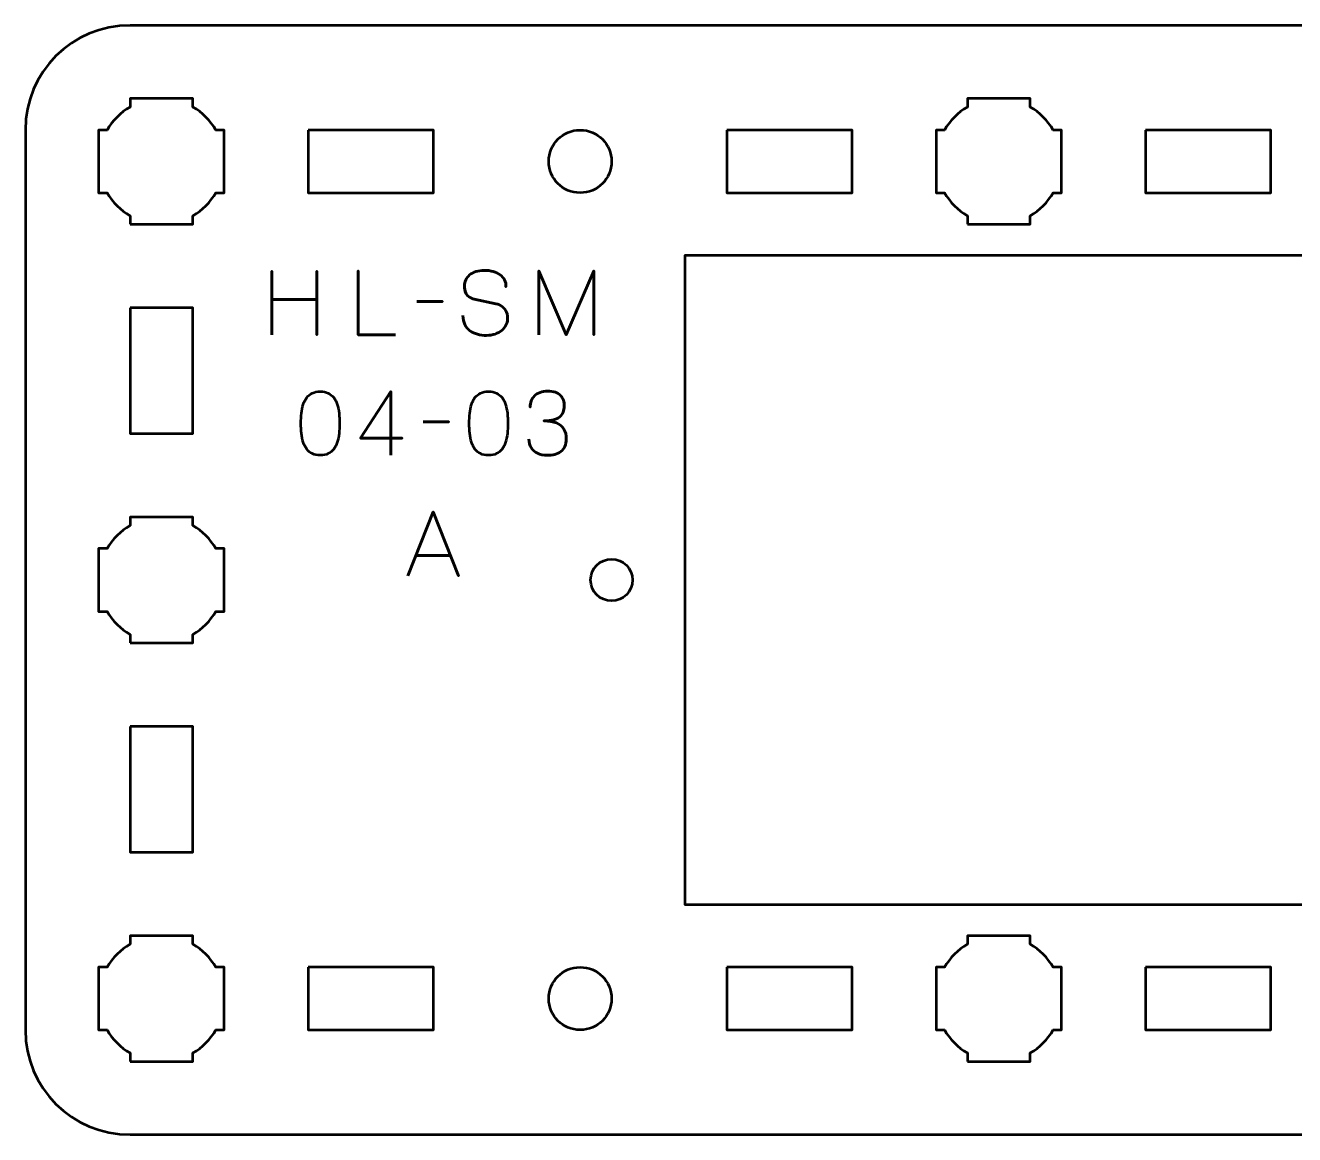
# Model space of a CAD drawing. Header units: centimetres. Extents: x -21.5 to -4.8, y -53.5 to -18.2.
# Drawn here: x -16.15 to -10.09, y -23.5 to -18.2 of the extents above; entities that cross this region are included whole.
import ezdxf

# ---------------------------------------------------------------- set-up
doc = ezdxf.new("R2010")
doc.units = ezdxf.units.CM
doc.header["$MEASUREMENT"] = 0
doc.layers.add('Layer 1', color=7, linetype='Continuous')

msp = doc.modelspace()

# ---------------------------------------------------------------- linework, layer by layer
at = {"layer": 'Layer 1', "lineweight": 53}
for centre, major_axis in [((-13.49993, -18.84998), (0, 0.15)), ((-13.34993, -20.84998), (0, 0.1)), ((-13.49993, -22.84998), (0, 0.15))]:
    msp.add_ellipse(centre, major_axis=major_axis, ratio=1, dxfattribs=at)
for points, knots in [([(-15.64994, -18.19997), (-15.64994, -18.19997), (-5.35004, -18.19997), (-5.35004, -18.19997), (-5.35004, -18.19997), (-5.07304, -18.19997), (-4.84994, -18.42306), (-4.84994, -18.70006), (-4.84994, -18.70006), (-4.84994, -18.70006), (-4.84994, -22.99992), (-4.84994, -22.99992), (-4.84994, -22.99992), (-4.84994, -23.27706), (-5.07304, -23.50002), (-5.35004, -23.50002), (-5.35004, -23.50002), (-5.35004, -23.50002), (-15.64994, -23.50002), (-15.64994, -23.50002), (-15.64994, -23.50002), (-15.92694, -23.50002), (-16.15004, -23.27706), (-16.15004, -22.99992), (-16.15004, -22.99992), (-16.15004, -22.99992), (-16.15004, -18.70006), (-16.15004, -18.70006), (-16.15004, -18.70006), (-16.15004, -18.42306), (-15.92694, -18.19997), (-15.64994, -18.19997)], [0, 0, 0, 0, 0.125, 0.125, 0.125, 0.125, 0.25, 0.25, 0.25, 0.25, 0.375, 0.375, 0.375, 0.375, 0.5, 0.5, 0.5, 0.5, 0.625, 0.625, 0.625, 0.625, 0.75, 0.75, 0.75, 0.75, 0.875, 0.875, 0.875, 0.875, 1, 1, 1, 1]), ([(-15.64995, -19.14999), (-15.64995, -19.14999), (-15.64995, -19.10988), (-15.64995, -19.10988), (-15.64995, -19.10988), (-15.69556, -19.08356), (-15.73348, -19.04553), (-15.7598, -19.00006), (-15.7598, -19.00006), (-15.7598, -19.00006), (-15.80002, -19.00006), (-15.80002, -19.00006), (-15.80002, -19.00006), (-15.80002, -19.00006), (-15.80002, -18.84999), (-15.80002, -18.84999), (-15.80002, -18.84999), (-15.80002, -18.84999), (-15.80002, -18.70006), (-15.80002, -18.70006), (-15.80002, -18.70006), (-15.80002, -18.70006), (-15.7598, -18.70006), (-15.7598, -18.70006), (-15.7598, -18.70006), (-15.73348, -18.65444), (-15.69556, -18.61656), (-15.64995, -18.59024), (-15.64995, -18.59024), (-15.64995, -18.59024), (-15.64995, -18.54999), (-15.64995, -18.54999), (-15.64995, -18.54999), (-15.64995, -18.54999), (-15.50002, -18.54999), (-15.50002, -18.54999), (-15.50002, -18.54999), (-15.50002, -18.54999), (-15.34994, -18.54999), (-15.34994, -18.54999), (-15.34994, -18.54999), (-15.34994, -18.54999), (-15.34994, -18.59024), (-15.34994, -18.59024), (-15.34994, -18.59024), (-15.30447, -18.61656), (-15.26644, -18.65444), (-15.24012, -18.70006), (-15.24012, -18.70006), (-15.24012, -18.70006), (-15.20001, -18.70006), (-15.20001, -18.70006), (-15.20001, -18.70006), (-15.20001, -18.70006), (-15.20001, -18.84999), (-15.20001, -18.84999), (-15.20001, -18.84999), (-15.20001, -18.84999), (-15.20001, -19.00006), (-15.20001, -19.00006), (-15.20001, -19.00006), (-15.20001, -19.00006), (-15.24012, -19.00006), (-15.24012, -19.00006), (-15.24012, -19.00006), (-15.26644, -19.04553), (-15.30447, -19.08356), (-15.34994, -19.10988), (-15.34994, -19.10988), (-15.34994, -19.10988), (-15.34994, -19.14999), (-15.34994, -19.14999), (-15.34994, -19.14999), (-15.34994, -19.14999), (-15.50002, -19.14999), (-15.50002, -19.14999), (-15.50002, -19.14999), (-15.50002, -19.14999), (-15.64995, -19.14999), (-15.64995, -19.14999)], [0, 0, 0, 0, 0.05, 0.05, 0.05, 0.05, 0.1, 0.1, 0.1, 0.1, 0.15, 0.15, 0.15, 0.15, 0.2, 0.2, 0.2, 0.2, 0.25, 0.25, 0.25, 0.25, 0.3, 0.3, 0.3, 0.3, 0.35, 0.35, 0.35, 0.35, 0.4, 0.4, 0.4, 0.4, 0.45, 0.45, 0.45, 0.45, 0.5, 0.5, 0.5, 0.5, 0.55, 0.55, 0.55, 0.55, 0.6, 0.6, 0.6, 0.6, 0.65, 0.65, 0.65, 0.65, 0.7, 0.7, 0.7, 0.7, 0.75, 0.75, 0.75, 0.75, 0.8, 0.8, 0.8, 0.8, 0.85, 0.85, 0.85, 0.85, 0.9, 0.9, 0.9, 0.9, 0.95, 0.95, 0.95, 0.95, 1, 1, 1, 1]), ([(-11.64995, -19.14999), (-11.64995, -19.14999), (-11.64995, -19.10988), (-11.64995, -19.10988), (-11.64995, -19.10988), (-11.69556, -19.08356), (-11.73348, -19.04553), (-11.7598, -19.00006), (-11.7598, -19.00006), (-11.7598, -19.00006), (-11.80002, -19.00006), (-11.80002, -19.00006), (-11.80002, -19.00006), (-11.80002, -19.00006), (-11.80002, -18.84999), (-11.80002, -18.84999), (-11.80002, -18.84999), (-11.80002, -18.84999), (-11.80002, -18.70006), (-11.80002, -18.70006), (-11.80002, -18.70006), (-11.80002, -18.70006), (-11.7598, -18.70006), (-11.7598, -18.70006), (-11.7598, -18.70006), (-11.73348, -18.65444), (-11.69556, -18.61656), (-11.64995, -18.59024), (-11.64995, -18.59024), (-11.64995, -18.59024), (-11.64995, -18.54999), (-11.64995, -18.54999), (-11.64995, -18.54999), (-11.64995, -18.54999), (-11.50002, -18.54999), (-11.50002, -18.54999), (-11.50002, -18.54999), (-11.50002, -18.54999), (-11.34994, -18.54999), (-11.34994, -18.54999), (-11.34994, -18.54999), (-11.34994, -18.54999), (-11.34994, -18.59024), (-11.34994, -18.59024), (-11.34994, -18.59024), (-11.30447, -18.61656), (-11.26644, -18.65444), (-11.24012, -18.70006), (-11.24012, -18.70006), (-11.24012, -18.70006), (-11.20001, -18.70006), (-11.20001, -18.70006), (-11.20001, -18.70006), (-11.20001, -18.70006), (-11.20001, -18.84999), (-11.20001, -18.84999), (-11.20001, -18.84999), (-11.20001, -18.84999), (-11.20001, -19.00006), (-11.20001, -19.00006), (-11.20001, -19.00006), (-11.20001, -19.00006), (-11.24012, -19.00006), (-11.24012, -19.00006), (-11.24012, -19.00006), (-11.26644, -19.04553), (-11.30447, -19.08356), (-11.34994, -19.10988), (-11.34994, -19.10988), (-11.34994, -19.10988), (-11.34994, -19.14999), (-11.34994, -19.14999), (-11.34994, -19.14999), (-11.34994, -19.14999), (-11.50002, -19.14999), (-11.50002, -19.14999), (-11.50002, -19.14999), (-11.50002, -19.14999), (-11.64995, -19.14999), (-11.64995, -19.14999)], [0, 0, 0, 0, 0.05, 0.05, 0.05, 0.05, 0.1, 0.1, 0.1, 0.1, 0.15, 0.15, 0.15, 0.15, 0.2, 0.2, 0.2, 0.2, 0.25, 0.25, 0.25, 0.25, 0.3, 0.3, 0.3, 0.3, 0.35, 0.35, 0.35, 0.35, 0.4, 0.4, 0.4, 0.4, 0.45, 0.45, 0.45, 0.45, 0.5, 0.5, 0.5, 0.5, 0.55, 0.55, 0.55, 0.55, 0.6, 0.6, 0.6, 0.6, 0.65, 0.65, 0.65, 0.65, 0.7, 0.7, 0.7, 0.7, 0.75, 0.75, 0.75, 0.75, 0.8, 0.8, 0.8, 0.8, 0.85, 0.85, 0.85, 0.85, 0.9, 0.9, 0.9, 0.9, 0.95, 0.95, 0.95, 0.95, 1, 1, 1, 1]), ([(-14.79999, -18.70006), (-14.79999, -18.70006), (-14.19999, -18.70006), (-14.19999, -18.70006), (-14.19999, -18.70006), (-14.19999, -18.70006), (-14.19999, -19.00007), (-14.19999, -19.00007), (-14.19999, -19.00007), (-14.19999, -19.00007), (-14.79999, -19.00007), (-14.79999, -19.00007), (-14.79999, -19.00007), (-14.79999, -19.00007), (-14.79999, -18.70006), (-14.79999, -18.70006)], [0, 0, 0, 0, 0.25, 0.25, 0.25, 0.25, 0.5, 0.5, 0.5, 0.5, 0.75, 0.75, 0.75, 0.75, 1, 1, 1, 1]), ([(-12.79999, -18.70006), (-12.79999, -18.70006), (-12.19999, -18.70006), (-12.19999, -18.70006), (-12.19999, -18.70006), (-12.19999, -18.70006), (-12.19999, -19.00007), (-12.19999, -19.00007), (-12.19999, -19.00007), (-12.19999, -19.00007), (-12.79999, -19.00007), (-12.79999, -19.00007), (-12.79999, -19.00007), (-12.79999, -19.00007), (-12.79999, -18.70006), (-12.79999, -18.70006)], [0, 0, 0, 0, 0.25, 0.25, 0.25, 0.25, 0.5, 0.5, 0.5, 0.5, 0.75, 0.75, 0.75, 0.75, 1, 1, 1, 1]), ([(-10.80003, -18.70006), (-10.80003, -18.70006), (-10.20002, -18.70006), (-10.20002, -18.70006), (-10.20002, -18.70006), (-10.20002, -18.70006), (-10.20002, -19.00007), (-10.20002, -19.00007), (-10.20002, -19.00007), (-10.20002, -19.00007), (-10.80003, -19.00007), (-10.80003, -19.00007), (-10.80003, -19.00007), (-10.80003, -19.00007), (-10.80003, -18.70006), (-10.80003, -18.70006)], [0, 0, 0, 0, 0.25, 0.25, 0.25, 0.25, 0.5, 0.5, 0.5, 0.5, 0.75, 0.75, 0.75, 0.75, 1, 1, 1, 1]), ([(-6.89993, -22.39999), (-6.89993, -22.39999), (-12.99993, -22.39999), (-12.99993, -22.39999), (-12.99993, -22.39999), (-12.99993, -21.38821), (-12.99993, -20.31176), (-12.99993, -19.29999), (-12.99993, -19.29999), (-12.99993, -19.29999), (-6.89993, -19.29999), (-6.89993, -19.29999), (-6.89993, -19.29999), (-6.89993, -20.31175), (-6.89993, -21.38822), (-6.89993, -22.39999)], [0, 0, 0, 0, 0.25, 0.25, 0.25, 0.25, 0.5, 0.5, 0.5, 0.5, 0.75, 0.75, 0.75, 0.75, 1, 1, 1, 1]), ([(-15.64994, -19.55001), (-15.64994, -19.55001), (-15.34994, -19.55001), (-15.34994, -19.55001), (-15.34994, -19.55001), (-15.34994, -19.55001), (-15.34994, -20.15002), (-15.34994, -20.15002), (-15.34994, -20.15002), (-15.34994, -20.15002), (-15.64994, -20.15002), (-15.64994, -20.15002), (-15.64994, -20.15002), (-15.64994, -20.15002), (-15.64994, -19.55001), (-15.64994, -19.55001)], [0, 0, 0, 0, 0.25, 0.25, 0.25, 0.25, 0.5, 0.5, 0.5, 0.5, 0.75, 0.75, 0.75, 0.75, 1, 1, 1, 1]), ([(-15.64995, -21.14999), (-15.64995, -21.14999), (-15.64995, -21.10988), (-15.64995, -21.10988), (-15.64995, -21.10988), (-15.69556, -21.08356), (-15.73348, -21.04553), (-15.7598, -21.00006), (-15.7598, -21.00006), (-15.7598, -21.00006), (-15.80002, -21.00006), (-15.80002, -21.00006), (-15.80002, -21.00006), (-15.80002, -21.00006), (-15.80002, -20.84999), (-15.80002, -20.84999), (-15.80002, -20.84999), (-15.80002, -20.84999), (-15.80002, -20.70006), (-15.80002, -20.70006), (-15.80002, -20.70006), (-15.80002, -20.70006), (-15.7598, -20.70006), (-15.7598, -20.70006), (-15.7598, -20.70006), (-15.73348, -20.65444), (-15.69556, -20.61656), (-15.64995, -20.59024), (-15.64995, -20.59024), (-15.64995, -20.59024), (-15.64995, -20.54999), (-15.64995, -20.54999), (-15.64995, -20.54999), (-15.64995, -20.54999), (-15.50002, -20.54999), (-15.50002, -20.54999), (-15.50002, -20.54999), (-15.50002, -20.54999), (-15.34994, -20.54999), (-15.34994, -20.54999), (-15.34994, -20.54999), (-15.34994, -20.54999), (-15.34994, -20.59024), (-15.34994, -20.59024), (-15.34994, -20.59024), (-15.30447, -20.61656), (-15.26644, -20.65444), (-15.24012, -20.70006), (-15.24012, -20.70006), (-15.24012, -20.70006), (-15.20001, -20.70006), (-15.20001, -20.70006), (-15.20001, -20.70006), (-15.20001, -20.70006), (-15.20001, -20.84999), (-15.20001, -20.84999), (-15.20001, -20.84999), (-15.20001, -20.84999), (-15.20001, -21.00006), (-15.20001, -21.00006), (-15.20001, -21.00006), (-15.20001, -21.00006), (-15.24012, -21.00006), (-15.24012, -21.00006), (-15.24012, -21.00006), (-15.26644, -21.04553), (-15.30447, -21.08356), (-15.34994, -21.10988), (-15.34994, -21.10988), (-15.34994, -21.10988), (-15.34994, -21.14999), (-15.34994, -21.14999), (-15.34994, -21.14999), (-15.34994, -21.14999), (-15.50002, -21.14999), (-15.50002, -21.14999), (-15.50002, -21.14999), (-15.50002, -21.14999), (-15.64995, -21.14999), (-15.64995, -21.14999)], [0, 0, 0, 0, 0.05, 0.05, 0.05, 0.05, 0.1, 0.1, 0.1, 0.1, 0.15, 0.15, 0.15, 0.15, 0.2, 0.2, 0.2, 0.2, 0.25, 0.25, 0.25, 0.25, 0.3, 0.3, 0.3, 0.3, 0.35, 0.35, 0.35, 0.35, 0.4, 0.4, 0.4, 0.4, 0.45, 0.45, 0.45, 0.45, 0.5, 0.5, 0.5, 0.5, 0.55, 0.55, 0.55, 0.55, 0.6, 0.6, 0.6, 0.6, 0.65, 0.65, 0.65, 0.65, 0.7, 0.7, 0.7, 0.7, 0.75, 0.75, 0.75, 0.75, 0.8, 0.8, 0.8, 0.8, 0.85, 0.85, 0.85, 0.85, 0.9, 0.9, 0.9, 0.9, 0.95, 0.95, 0.95, 0.95, 1, 1, 1, 1]), ([(-15.64994, -21.54998), (-15.64994, -21.54998), (-15.34994, -21.54998), (-15.34994, -21.54998), (-15.34994, -21.54998), (-15.34994, -21.54998), (-15.34994, -22.14998), (-15.34994, -22.14998), (-15.34994, -22.14998), (-15.34994, -22.14998), (-15.64994, -22.14998), (-15.64994, -22.14998), (-15.64994, -22.14998), (-15.64994, -22.14998), (-15.64994, -21.54998), (-15.64994, -21.54998)], [0, 0, 0, 0, 0.25, 0.25, 0.25, 0.25, 0.5, 0.5, 0.5, 0.5, 0.75, 0.75, 0.75, 0.75, 1, 1, 1, 1]), ([(-15.64995, -23.14999), (-15.64995, -23.14999), (-15.64995, -23.10988), (-15.64995, -23.10988), (-15.64995, -23.10988), (-15.69556, -23.08356), (-15.73348, -23.04553), (-15.7598, -23.00006), (-15.7598, -23.00006), (-15.7598, -23.00006), (-15.80002, -23.00006), (-15.80002, -23.00006), (-15.80002, -23.00006), (-15.80002, -23.00006), (-15.80002, -22.84999), (-15.80002, -22.84999), (-15.80002, -22.84999), (-15.80002, -22.84999), (-15.80002, -22.70006), (-15.80002, -22.70006), (-15.80002, -22.70006), (-15.80002, -22.70006), (-15.7598, -22.70006), (-15.7598, -22.70006), (-15.7598, -22.70006), (-15.73348, -22.65444), (-15.69556, -22.61656), (-15.64995, -22.59024), (-15.64995, -22.59024), (-15.64995, -22.59024), (-15.64995, -22.54999), (-15.64995, -22.54999), (-15.64995, -22.54999), (-15.64995, -22.54999), (-15.50002, -22.54999), (-15.50002, -22.54999), (-15.50002, -22.54999), (-15.50002, -22.54999), (-15.34994, -22.54999), (-15.34994, -22.54999), (-15.34994, -22.54999), (-15.34994, -22.54999), (-15.34994, -22.59024), (-15.34994, -22.59024), (-15.34994, -22.59024), (-15.30447, -22.61656), (-15.26644, -22.65444), (-15.24012, -22.70006), (-15.24012, -22.70006), (-15.24012, -22.70006), (-15.20001, -22.70006), (-15.20001, -22.70006), (-15.20001, -22.70006), (-15.20001, -22.70006), (-15.20001, -22.84999), (-15.20001, -22.84999), (-15.20001, -22.84999), (-15.20001, -22.84999), (-15.20001, -23.00006), (-15.20001, -23.00006), (-15.20001, -23.00006), (-15.20001, -23.00006), (-15.24012, -23.00006), (-15.24012, -23.00006), (-15.24012, -23.00006), (-15.26644, -23.04553), (-15.30447, -23.08356), (-15.34994, -23.10988), (-15.34994, -23.10988), (-15.34994, -23.10988), (-15.34994, -23.14999), (-15.34994, -23.14999), (-15.34994, -23.14999), (-15.34994, -23.14999), (-15.50002, -23.14999), (-15.50002, -23.14999), (-15.50002, -23.14999), (-15.50002, -23.14999), (-15.64995, -23.14999), (-15.64995, -23.14999)], [0, 0, 0, 0, 0.05, 0.05, 0.05, 0.05, 0.1, 0.1, 0.1, 0.1, 0.15, 0.15, 0.15, 0.15, 0.2, 0.2, 0.2, 0.2, 0.25, 0.25, 0.25, 0.25, 0.3, 0.3, 0.3, 0.3, 0.35, 0.35, 0.35, 0.35, 0.4, 0.4, 0.4, 0.4, 0.45, 0.45, 0.45, 0.45, 0.5, 0.5, 0.5, 0.5, 0.55, 0.55, 0.55, 0.55, 0.6, 0.6, 0.6, 0.6, 0.65, 0.65, 0.65, 0.65, 0.7, 0.7, 0.7, 0.7, 0.75, 0.75, 0.75, 0.75, 0.8, 0.8, 0.8, 0.8, 0.85, 0.85, 0.85, 0.85, 0.9, 0.9, 0.9, 0.9, 0.95, 0.95, 0.95, 0.95, 1, 1, 1, 1]), ([(-11.64995, -23.14999), (-11.64995, -23.14999), (-11.64995, -23.10988), (-11.64995, -23.10988), (-11.64995, -23.10988), (-11.69556, -23.08356), (-11.73348, -23.04553), (-11.7598, -23.00006), (-11.7598, -23.00006), (-11.7598, -23.00006), (-11.80002, -23.00006), (-11.80002, -23.00006), (-11.80002, -23.00006), (-11.80002, -23.00006), (-11.80002, -22.84999), (-11.80002, -22.84999), (-11.80002, -22.84999), (-11.80002, -22.84999), (-11.80002, -22.70006), (-11.80002, -22.70006), (-11.80002, -22.70006), (-11.80002, -22.70006), (-11.7598, -22.70006), (-11.7598, -22.70006), (-11.7598, -22.70006), (-11.73348, -22.65444), (-11.69556, -22.61656), (-11.64995, -22.59024), (-11.64995, -22.59024), (-11.64995, -22.59024), (-11.64995, -22.54999), (-11.64995, -22.54999), (-11.64995, -22.54999), (-11.64995, -22.54999), (-11.50002, -22.54999), (-11.50002, -22.54999), (-11.50002, -22.54999), (-11.50002, -22.54999), (-11.34994, -22.54999), (-11.34994, -22.54999), (-11.34994, -22.54999), (-11.34994, -22.54999), (-11.34994, -22.59024), (-11.34994, -22.59024), (-11.34994, -22.59024), (-11.30447, -22.61656), (-11.26644, -22.65444), (-11.24012, -22.70006), (-11.24012, -22.70006), (-11.24012, -22.70006), (-11.20001, -22.70006), (-11.20001, -22.70006), (-11.20001, -22.70006), (-11.20001, -22.70006), (-11.20001, -22.84999), (-11.20001, -22.84999), (-11.20001, -22.84999), (-11.20001, -22.84999), (-11.20001, -23.00006), (-11.20001, -23.00006), (-11.20001, -23.00006), (-11.20001, -23.00006), (-11.24012, -23.00006), (-11.24012, -23.00006), (-11.24012, -23.00006), (-11.26644, -23.04553), (-11.30447, -23.08356), (-11.34994, -23.10988), (-11.34994, -23.10988), (-11.34994, -23.10988), (-11.34994, -23.14999), (-11.34994, -23.14999), (-11.34994, -23.14999), (-11.34994, -23.14999), (-11.50002, -23.14999), (-11.50002, -23.14999), (-11.50002, -23.14999), (-11.50002, -23.14999), (-11.64995, -23.14999), (-11.64995, -23.14999)], [0, 0, 0, 0, 0.05, 0.05, 0.05, 0.05, 0.1, 0.1, 0.1, 0.1, 0.15, 0.15, 0.15, 0.15, 0.2, 0.2, 0.2, 0.2, 0.25, 0.25, 0.25, 0.25, 0.3, 0.3, 0.3, 0.3, 0.35, 0.35, 0.35, 0.35, 0.4, 0.4, 0.4, 0.4, 0.45, 0.45, 0.45, 0.45, 0.5, 0.5, 0.5, 0.5, 0.55, 0.55, 0.55, 0.55, 0.6, 0.6, 0.6, 0.6, 0.65, 0.65, 0.65, 0.65, 0.7, 0.7, 0.7, 0.7, 0.75, 0.75, 0.75, 0.75, 0.8, 0.8, 0.8, 0.8, 0.85, 0.85, 0.85, 0.85, 0.9, 0.9, 0.9, 0.9, 0.95, 0.95, 0.95, 0.95, 1, 1, 1, 1]), ([(-14.79999, -22.69993), (-14.79999, -22.69993), (-14.19999, -22.69993), (-14.19999, -22.69993), (-14.19999, -22.69993), (-14.19999, -22.69993), (-14.19999, -22.99992), (-14.19999, -22.99992), (-14.19999, -22.99992), (-14.19999, -22.99992), (-14.79999, -22.99992), (-14.79999, -22.99992), (-14.79999, -22.99992), (-14.79999, -22.99992), (-14.79999, -22.69993), (-14.79999, -22.69993)], [0, 0, 0, 0, 0.25, 0.25, 0.25, 0.25, 0.5, 0.5, 0.5, 0.5, 0.75, 0.75, 0.75, 0.75, 1, 1, 1, 1]), ([(-12.79999, -22.69993), (-12.79999, -22.69993), (-12.19999, -22.69993), (-12.19999, -22.69993), (-12.19999, -22.69993), (-12.19999, -22.69993), (-12.19999, -22.99992), (-12.19999, -22.99992), (-12.19999, -22.99992), (-12.19999, -22.99992), (-12.79999, -22.99992), (-12.79999, -22.99992), (-12.79999, -22.99992), (-12.79999, -22.99992), (-12.79999, -22.69993), (-12.79999, -22.69993)], [0, 0, 0, 0, 0.25, 0.25, 0.25, 0.25, 0.5, 0.5, 0.5, 0.5, 0.75, 0.75, 0.75, 0.75, 1, 1, 1, 1]), ([(-10.80003, -22.69993), (-10.80003, -22.69993), (-10.20002, -22.69993), (-10.20002, -22.69993), (-10.20002, -22.69993), (-10.20002, -22.69993), (-10.20002, -22.99992), (-10.20002, -22.99992), (-10.20002, -22.99992), (-10.20002, -22.99992), (-10.80003, -22.99992), (-10.80003, -22.99992), (-10.80003, -22.99992), (-10.80003, -22.99992), (-10.80003, -22.69993), (-10.80003, -22.69993)], [0, 0, 0, 0, 0.25, 0.25, 0.25, 0.25, 0.5, 0.5, 0.5, 0.5, 0.75, 0.75, 0.75, 0.75, 1, 1, 1, 1])]:
    msp.add_open_spline(points, degree=3, knots=knots, dxfattribs=at)
at = {"layer": 'Layer 1', "color": 5, "lineweight": 53}
for points, knots in [([(-14.97347, -19.67878), (-14.97347, -19.67878), (-14.97347, -19.50987), (-14.97347, -19.50987), (-14.97347, -19.50987), (-14.97347, -19.50987), (-14.758, -19.50987), (-14.758, -19.50987), (-14.758, -19.50987), (-14.758, -19.50987), (-14.758, -19.67878), (-14.758, -19.67878), (-14.758, -19.67878), (-14.758, -19.67878), (-14.758, -19.37398), (-14.758, -19.37398), (-14.758, -19.37398), (-14.758, -19.37398), (-14.758, -19.50987), (-14.758, -19.50987), (-14.758, -19.50987), (-14.758, -19.50987), (-14.97347, -19.50987), (-14.97347, -19.50987), (-14.97347, -19.50987), (-14.97347, -19.50987), (-14.97347, -19.37398), (-14.97347, -19.37398), (-14.97347, -19.37398), (-14.97347, -19.37398), (-14.97347, -19.67878), (-14.97347, -19.67878)], [0, 0, 0, 0, 0.125, 0.125, 0.125, 0.125, 0.25, 0.25, 0.25, 0.25, 0.375, 0.375, 0.375, 0.375, 0.5, 0.5, 0.5, 0.5, 0.625, 0.625, 0.625, 0.625, 0.75, 0.75, 0.75, 0.75, 0.875, 0.875, 0.875, 0.875, 1, 1, 1, 1]), ([(-14.38208, -19.67878), (-14.38208, -19.67878), (-14.5603, -19.67878), (-14.5603, -19.67878), (-14.5603, -19.67878), (-14.5603, -19.67878), (-14.5603, -19.37356), (-14.5603, -19.37356), (-14.5603, -19.37356), (-14.5603, -19.37356), (-14.5603, -19.67878), (-14.5603, -19.67878), (-14.5603, -19.67878), (-14.5603, -19.67878), (-14.38208, -19.67878), (-14.38208, -19.67878)], [0, 0, 0, 0, 0.25, 0.25, 0.25, 0.25, 0.5, 0.5, 0.5, 0.5, 0.75, 0.75, 0.75, 0.75, 1, 1, 1, 1]), ([(-14.05993, -19.58649), (-14.05979, -19.60336), (-14.05683, -19.61782), (-14.0509, -19.62989), (-14.0509, -19.62989), (-14.04504, -19.64188), (-14.03686, -19.65169), (-14.02656, -19.65931), (-14.02656, -19.65931), (-14.01619, -19.66686), (-14.00426, -19.67243), (-13.99079, -19.67603), (-13.99079, -19.67603), (-13.97738, -19.67956), (-13.96299, -19.68132), (-13.94775, -19.68132), (-13.94775, -19.68132), (-13.93237, -19.68125), (-13.91854, -19.67899), (-13.90619, -19.67469), (-13.90619, -19.67469), (-13.89391, -19.67038), (-13.8834, -19.6646), (-13.87458, -19.65733), (-13.87458, -19.65733), (-13.86583, -19.65006), (-13.85906, -19.64195), (-13.85426, -19.63292), (-13.85426, -19.63292), (-13.84946, -19.62389), (-13.84692, -19.61465), (-13.84657, -19.60512), (-13.84657, -19.60512), (-13.84615, -19.59263), (-13.84798, -19.5812), (-13.852, -19.5709), (-13.852, -19.5709), (-13.85603, -19.5606), (-13.86224, -19.55199), (-13.87063, -19.54494), (-13.87063, -19.54494), (-13.87896, -19.53788), (-13.88947, -19.53294), (-13.90203, -19.53019), (-13.90203, -19.53019), (-13.90203, -19.53019), (-14.00574, -19.50775), (-14.00574, -19.50775), (-14.00574, -19.50775), (-14.01548, -19.50571), (-14.02388, -19.50225), (-14.03079, -19.49745), (-14.03079, -19.49745), (-14.03771, -19.49259), (-14.04307, -19.48588), (-14.04674, -19.47727), (-14.04674, -19.47727), (-14.05041, -19.46874), (-14.05231, -19.45787), (-14.05231, -19.44468), (-14.05231, -19.44468), (-14.05231, -19.43466), (-14.05026, -19.42521), (-14.0461, -19.41632), (-14.0461, -19.41632), (-14.04201, -19.40743), (-14.03594, -19.39959), (-14.02797, -19.39268), (-14.02797, -19.39268), (-14.02, -19.38584), (-14.01012, -19.38047), (-13.99841, -19.37659), (-13.99841, -19.37659), (-13.98662, -19.37264), (-13.97315, -19.37067), (-13.95791, -19.3706), (-13.95791, -19.3706), (-13.9426, -19.3706), (-13.92856, -19.37236), (-13.91572, -19.37589), (-13.91572, -19.37589), (-13.90295, -19.37942), (-13.89187, -19.3845), (-13.88256, -19.39127), (-13.88256, -19.39127), (-13.87324, -19.39804), (-13.86605, -19.40637), (-13.86111, -19.4161), (-13.86111, -19.4161), (-13.85617, -19.42591), (-13.85384, -19.43713), (-13.85419, -19.44976), (-13.85419, -19.44976), (-13.85384, -19.43713), (-13.85617, -19.42591), (-13.86111, -19.4161), (-13.86111, -19.4161), (-13.86605, -19.40637), (-13.87324, -19.39804), (-13.88256, -19.39127), (-13.88256, -19.39127), (-13.89187, -19.3845), (-13.90295, -19.37942), (-13.91572, -19.37589), (-13.91572, -19.37589), (-13.92856, -19.37236), (-13.9426, -19.3706), (-13.95791, -19.3706), (-13.95791, -19.3706), (-13.97315, -19.37067), (-13.98662, -19.37264), (-13.99841, -19.37659), (-13.99841, -19.37659), (-14.01012, -19.38047), (-14.02, -19.38584), (-14.02797, -19.39268), (-14.02797, -19.39268), (-14.03594, -19.39959), (-14.04201, -19.40743), (-14.0461, -19.41632), (-14.0461, -19.41632), (-14.05026, -19.42521), (-14.05231, -19.43466), (-14.05231, -19.44468), (-14.05231, -19.44468), (-14.05231, -19.45787), (-14.05048, -19.46874), (-14.04695, -19.4772), (-14.04695, -19.4772), (-14.04335, -19.48574), (-14.03806, -19.49237), (-14.03114, -19.49724), (-14.03114, -19.49724), (-14.02423, -19.50204), (-14.01576, -19.50557), (-14.00574, -19.50775), (-14.00574, -19.50775), (-14.00574, -19.50775), (-13.90203, -19.53019), (-13.90203, -19.53019), (-13.90203, -19.53019), (-13.88919, -19.53294), (-13.8786, -19.53788), (-13.87028, -19.54494), (-13.87028, -19.54494), (-13.86188, -19.55199), (-13.85574, -19.5606), (-13.85179, -19.5709), (-13.85179, -19.5709), (-13.84791, -19.5812), (-13.84615, -19.59263), (-13.84657, -19.60512), (-13.84657, -19.60512), (-13.84692, -19.61465), (-13.84946, -19.62389), (-13.85426, -19.63292), (-13.85426, -19.63292), (-13.85906, -19.64195), (-13.86583, -19.65006), (-13.87458, -19.65733), (-13.87458, -19.65733), (-13.8834, -19.6646), (-13.89391, -19.67038), (-13.90619, -19.67469), (-13.90619, -19.67469), (-13.91854, -19.67899), (-13.93237, -19.68125), (-13.94775, -19.68132), (-13.94775, -19.68132), (-13.96299, -19.68132), (-13.97738, -19.67956), (-13.99079, -19.67603), (-13.99079, -19.67603), (-14.00426, -19.67243), (-14.01619, -19.66686), (-14.02656, -19.65931), (-14.02656, -19.65931), (-14.03686, -19.65169), (-14.04504, -19.64188), (-14.0509, -19.62989), (-14.0509, -19.62989), (-14.05683, -19.61782), (-14.05979, -19.60336), (-14.05993, -19.58649)], [0, 0, 0, 0, 0.0217391, 0.0217391, 0.0217391, 0.0217391, 0.0434783, 0.0434783, 0.0434783, 0.0434783, 0.0652174, 0.0652174, 0.0652174, 0.0652174, 0.0869565, 0.0869565, 0.0869565, 0.0869565, 0.1086957, 0.1086957, 0.1086957, 0.1086957, 0.1304348, 0.1304348, 0.1304348, 0.1304348, 0.1521739, 0.1521739, 0.1521739, 0.1521739, 0.173913, 0.173913, 0.173913, 0.173913, 0.1956522, 0.1956522, 0.1956522, 0.1956522, 0.2173913, 0.2173913, 0.2173913, 0.2173913, 0.2391304, 0.2391304, 0.2391304, 0.2391304, 0.2608696, 0.2608696, 0.2608696, 0.2608696, 0.2826087, 0.2826087, 0.2826087, 0.2826087, 0.3043478, 0.3043478, 0.3043478, 0.3043478, 0.326087, 0.326087, 0.326087, 0.326087, 0.3478261, 0.3478261, 0.3478261, 0.3478261, 0.3695652, 0.3695652, 0.3695652, 0.3695652, 0.3913043, 0.3913043, 0.3913043, 0.3913043, 0.4130435, 0.4130435, 0.4130435, 0.4130435, 0.4347826, 0.4347826, 0.4347826, 0.4347826, 0.4565217, 0.4565217, 0.4565217, 0.4565217, 0.4782609, 0.4782609, 0.4782609, 0.4782609, 0.5, 0.5, 0.5, 0.5, 0.5217391, 0.5217391, 0.5217391, 0.5217391, 0.5434783, 0.5434783, 0.5434783, 0.5434783, 0.5652174, 0.5652174, 0.5652174, 0.5652174, 0.5869565, 0.5869565, 0.5869565, 0.5869565, 0.6086957, 0.6086957, 0.6086957, 0.6086957, 0.6304348, 0.6304348, 0.6304348, 0.6304348, 0.6521739, 0.6521739, 0.6521739, 0.6521739, 0.673913, 0.673913, 0.673913, 0.673913, 0.6956522, 0.6956522, 0.6956522, 0.6956522, 0.7173913, 0.7173913, 0.7173913, 0.7173913, 0.7391304, 0.7391304, 0.7391304, 0.7391304, 0.7608696, 0.7608696, 0.7608696, 0.7608696, 0.7826087, 0.7826087, 0.7826087, 0.7826087, 0.8043478, 0.8043478, 0.8043478, 0.8043478, 0.826087, 0.826087, 0.826087, 0.826087, 0.8478261, 0.8478261, 0.8478261, 0.8478261, 0.8695652, 0.8695652, 0.8695652, 0.8695652, 0.8913043, 0.8913043, 0.8913043, 0.8913043, 0.9130435, 0.9130435, 0.9130435, 0.9130435, 0.9347826, 0.9347826, 0.9347826, 0.9347826, 0.9565217, 0.9565217, 0.9565217, 0.9565217, 0.9782609, 0.9782609, 0.9782609, 0.9782609, 1, 1, 1, 1]), ([(-13.69798, -19.67878), (-13.69798, -19.67878), (-13.69798, -19.37356), (-13.69798, -19.37356), (-13.69798, -19.37356), (-13.69798, -19.37356), (-13.56675, -19.67878), (-13.56675, -19.67878), (-13.56675, -19.67878), (-13.56675, -19.67878), (-13.43509, -19.37356), (-13.43509, -19.37356), (-13.43509, -19.37356), (-13.43509, -19.37356), (-13.43509, -19.67878), (-13.43509, -19.67878), (-13.43509, -19.67878), (-13.43509, -19.67878), (-13.43509, -19.37356), (-13.43509, -19.37356), (-13.43509, -19.37356), (-13.43509, -19.37356), (-13.56675, -19.67878), (-13.56675, -19.67878), (-13.56675, -19.67878), (-13.56675, -19.67878), (-13.69798, -19.37356), (-13.69798, -19.37356), (-13.69798, -19.37356), (-13.69798, -19.37356), (-13.69798, -19.67878), (-13.69798, -19.67878)], [0, 0, 0, 0, 0.125, 0.125, 0.125, 0.125, 0.25, 0.25, 0.25, 0.25, 0.375, 0.375, 0.375, 0.375, 0.5, 0.5, 0.5, 0.5, 0.625, 0.625, 0.625, 0.625, 0.75, 0.75, 0.75, 0.75, 0.875, 0.875, 0.875, 0.875, 1, 1, 1, 1]), ([(-14.28006, -19.51918), (-14.28006, -19.51918), (-14.15687, -19.51918), (-14.15687, -19.51918), (-14.15687, -19.51918), (-14.15687, -19.51918), (-14.28006, -19.51918), (-14.28006, -19.51918)], [0, 0, 0, 0, 0.5, 0.5, 0.5, 0.5, 1, 1, 1, 1]), ([(-13.74497, -20.17747), (-13.7449, -20.19271), (-13.74137, -20.20597), (-13.73439, -20.21747), (-13.73439, -20.21747), (-13.7274, -20.2289), (-13.71745, -20.23786), (-13.70447, -20.24428), (-13.70447, -20.24428), (-13.69149, -20.2507), (-13.6759, -20.25395), (-13.65776, -20.25409), (-13.65776, -20.25409), (-13.64415, -20.25409), (-13.6318, -20.25268), (-13.62058, -20.24972), (-13.62058, -20.24972), (-13.60943, -20.24675), (-13.59984, -20.24217), (-13.59172, -20.23589), (-13.59172, -20.23589), (-13.58361, -20.22961), (-13.5774, -20.22149), (-13.57296, -20.21162), (-13.57296, -20.21162), (-13.56858, -20.20167), (-13.5664, -20.18974), (-13.56633, -20.17577), (-13.56633, -20.17577), (-13.56625, -20.15715), (-13.57006, -20.14141), (-13.57761, -20.12864), (-13.57761, -20.12864), (-13.58516, -20.11587), (-13.59688, -20.10628), (-13.61261, -20.09972), (-13.61261, -20.09972), (-13.62834, -20.09315), (-13.64852, -20.08984), (-13.673, -20.08984), (-13.673, -20.08984), (-13.65473, -20.08991), (-13.63942, -20.08822), (-13.62693, -20.08476), (-13.62693, -20.08476), (-13.61451, -20.0813), (-13.60457, -20.07643), (-13.59709, -20.07008), (-13.59709, -20.07008), (-13.58961, -20.0638), (-13.58418, -20.05632), (-13.58093, -20.04772), (-13.58093, -20.04772), (-13.57761, -20.03918), (-13.57599, -20.0298), (-13.57606, -20.01957), (-13.57606, -20.01957), (-13.57599, -20.00933), (-13.5774, -19.99988), (-13.58022, -19.99113), (-13.58022, -19.99113), (-13.58298, -19.98238), (-13.58749, -19.97469), (-13.59363, -19.96813), (-13.59363, -19.96813), (-13.59977, -19.96157), (-13.60788, -19.95642), (-13.61783, -19.95275), (-13.61783, -19.95275), (-13.62785, -19.94908), (-13.64006, -19.94725), (-13.65438, -19.94718), (-13.65438, -19.94718), (-13.66863, -19.94725), (-13.68112, -19.94936), (-13.6917, -19.95346), (-13.6917, -19.95346), (-13.70236, -19.95755), (-13.7111, -19.96312), (-13.71816, -19.97025), (-13.71816, -19.97025), (-13.72514, -19.97737), (-13.73037, -19.98549), (-13.73382, -19.99466), (-13.73382, -19.99466), (-13.73735, -20.00383), (-13.73904, -20.01357), (-13.73904, -20.0238), (-13.73904, -20.0238), (-13.73904, -20.01357), (-13.73735, -20.00383), (-13.73382, -19.99466), (-13.73382, -19.99466), (-13.73037, -19.98549), (-13.72514, -19.97737), (-13.71816, -19.97025), (-13.71816, -19.97025), (-13.7111, -19.96312), (-13.70236, -19.95755), (-13.6917, -19.95346), (-13.6917, -19.95346), (-13.68112, -19.94936), (-13.66863, -19.94725), (-13.65438, -19.94718), (-13.65438, -19.94718), (-13.64006, -19.94725), (-13.62785, -19.94908), (-13.61783, -19.95275), (-13.61783, -19.95275), (-13.60788, -19.95642), (-13.59977, -19.96157), (-13.59363, -19.96813), (-13.59363, -19.96813), (-13.58749, -19.97469), (-13.58298, -19.98238), (-13.58022, -19.99113), (-13.58022, -19.99113), (-13.5774, -19.99988), (-13.57599, -20.00933), (-13.57606, -20.01957), (-13.57606, -20.01957), (-13.57599, -20.0298), (-13.57761, -20.03918), (-13.58093, -20.04772), (-13.58093, -20.04772), (-13.58418, -20.05632), (-13.58961, -20.0638), (-13.59709, -20.07008), (-13.59709, -20.07008), (-13.60457, -20.07643), (-13.61451, -20.0813), (-13.62693, -20.08476), (-13.62693, -20.08476), (-13.63942, -20.08822), (-13.65473, -20.08991), (-13.673, -20.08984), (-13.673, -20.08984), (-13.64852, -20.08984), (-13.62834, -20.09315), (-13.61261, -20.09972), (-13.61261, -20.09972), (-13.59688, -20.10628), (-13.58516, -20.11587), (-13.57761, -20.12864), (-13.57761, -20.12864), (-13.57006, -20.14141), (-13.56625, -20.15715), (-13.56633, -20.17577), (-13.56633, -20.17577), (-13.5664, -20.18974), (-13.56858, -20.20167), (-13.57296, -20.21162), (-13.57296, -20.21162), (-13.5774, -20.22149), (-13.58361, -20.22961), (-13.59172, -20.23589), (-13.59172, -20.23589), (-13.59984, -20.24217), (-13.60943, -20.24675), (-13.62058, -20.24972), (-13.62058, -20.24972), (-13.6318, -20.25268), (-13.64415, -20.25409), (-13.65776, -20.25409), (-13.65776, -20.25409), (-13.6759, -20.25395), (-13.69149, -20.2507), (-13.70447, -20.24428), (-13.70447, -20.24428), (-13.71745, -20.23786), (-13.7274, -20.2289), (-13.73439, -20.21747), (-13.73439, -20.21747), (-13.74137, -20.20597), (-13.7449, -20.19271), (-13.74497, -20.17747)], [0, 0, 0, 0, 0.0227273, 0.0227273, 0.0227273, 0.0227273, 0.0454545, 0.0454545, 0.0454545, 0.0454545, 0.0681818, 0.0681818, 0.0681818, 0.0681818, 0.0909091, 0.0909091, 0.0909091, 0.0909091, 0.1136364, 0.1136364, 0.1136364, 0.1136364, 0.1363636, 0.1363636, 0.1363636, 0.1363636, 0.1590909, 0.1590909, 0.1590909, 0.1590909, 0.1818182, 0.1818182, 0.1818182, 0.1818182, 0.2045455, 0.2045455, 0.2045455, 0.2045455, 0.2272727, 0.2272727, 0.2272727, 0.2272727, 0.25, 0.25, 0.25, 0.25, 0.2727273, 0.2727273, 0.2727273, 0.2727273, 0.2954545, 0.2954545, 0.2954545, 0.2954545, 0.3181818, 0.3181818, 0.3181818, 0.3181818, 0.3409091, 0.3409091, 0.3409091, 0.3409091, 0.3636364, 0.3636364, 0.3636364, 0.3636364, 0.3863636, 0.3863636, 0.3863636, 0.3863636, 0.4090909, 0.4090909, 0.4090909, 0.4090909, 0.4318182, 0.4318182, 0.4318182, 0.4318182, 0.4545455, 0.4545455, 0.4545455, 0.4545455, 0.4772727, 0.4772727, 0.4772727, 0.4772727, 0.5, 0.5, 0.5, 0.5, 0.5227273, 0.5227273, 0.5227273, 0.5227273, 0.5454545, 0.5454545, 0.5454545, 0.5454545, 0.5681818, 0.5681818, 0.5681818, 0.5681818, 0.5909091, 0.5909091, 0.5909091, 0.5909091, 0.6136364, 0.6136364, 0.6136364, 0.6136364, 0.6363636, 0.6363636, 0.6363636, 0.6363636, 0.6590909, 0.6590909, 0.6590909, 0.6590909, 0.6818182, 0.6818182, 0.6818182, 0.6818182, 0.7045455, 0.7045455, 0.7045455, 0.7045455, 0.7272727, 0.7272727, 0.7272727, 0.7272727, 0.75, 0.75, 0.75, 0.75, 0.7727273, 0.7727273, 0.7727273, 0.7727273, 0.7954545, 0.7954545, 0.7954545, 0.7954545, 0.8181818, 0.8181818, 0.8181818, 0.8181818, 0.8409091, 0.8409091, 0.8409091, 0.8409091, 0.8636364, 0.8636364, 0.8636364, 0.8636364, 0.8863636, 0.8863636, 0.8863636, 0.8863636, 0.9090909, 0.9090909, 0.9090909, 0.9090909, 0.9318182, 0.9318182, 0.9318182, 0.9318182, 0.9545455, 0.9545455, 0.9545455, 0.9545455, 0.9772727, 0.9772727, 0.9772727, 0.9772727, 1, 1, 1, 1]), ([(-14.74148, -20.25409), (-14.72667, -20.25402), (-14.7139, -20.25141), (-14.70324, -20.24633), (-14.70324, -20.24633), (-14.69266, -20.24125), (-14.68384, -20.23398), (-14.67679, -20.22474), (-14.67679, -20.22474), (-14.6698, -20.21543), (-14.6643, -20.20442), (-14.66021, -20.19172), (-14.66021, -20.19172), (-14.65618, -20.17902), (-14.65329, -20.16512), (-14.65167, -20.14988), (-14.65167, -20.14988), (-14.64997, -20.13464), (-14.64913, -20.11862), (-14.6492, -20.10169), (-14.6492, -20.10169), (-14.64913, -20.08483), (-14.64997, -20.06881), (-14.65167, -20.05364), (-14.65167, -20.05364), (-14.65329, -20.03847), (-14.65618, -20.0245), (-14.66021, -20.0118), (-14.66021, -20.0118), (-14.6643, -19.99917), (-14.6698, -19.98817), (-14.67679, -19.97878), (-14.67679, -19.97878), (-14.68384, -19.96947), (-14.69266, -19.9622), (-14.70324, -19.95712), (-14.70324, -19.95712), (-14.7139, -19.95197), (-14.72667, -19.94936), (-14.74148, -19.94929), (-14.74148, -19.94929), (-14.7563, -19.94936), (-14.76907, -19.95197), (-14.77973, -19.95712), (-14.77973, -19.95712), (-14.79031, -19.9622), (-14.79913, -19.96947), (-14.80618, -19.97878), (-14.80618, -19.97878), (-14.81317, -19.98817), (-14.81867, -19.99917), (-14.82276, -20.0118), (-14.82276, -20.0118), (-14.82679, -20.0245), (-14.82968, -20.03847), (-14.8313, -20.05364), (-14.8313, -20.05364), (-14.83299, -20.06881), (-14.83384, -20.08483), (-14.83377, -20.10169), (-14.83377, -20.10169), (-14.83384, -20.11862), (-14.83299, -20.13464), (-14.8313, -20.14988), (-14.8313, -20.14988), (-14.82968, -20.16512), (-14.82679, -20.17902), (-14.82276, -20.19172), (-14.82276, -20.19172), (-14.81867, -20.20442), (-14.81317, -20.21543), (-14.80618, -20.22474), (-14.80618, -20.22474), (-14.79913, -20.23398), (-14.79031, -20.24125), (-14.77973, -20.24633), (-14.77973, -20.24633), (-14.76907, -20.25141), (-14.7563, -20.25402), (-14.74148, -20.25409)], [0, 0, 0, 0, 0.05, 0.05, 0.05, 0.05, 0.1, 0.1, 0.1, 0.1, 0.15, 0.15, 0.15, 0.15, 0.2, 0.2, 0.2, 0.2, 0.25, 0.25, 0.25, 0.25, 0.3, 0.3, 0.3, 0.3, 0.35, 0.35, 0.35, 0.35, 0.4, 0.4, 0.4, 0.4, 0.45, 0.45, 0.45, 0.45, 0.5, 0.5, 0.5, 0.5, 0.55, 0.55, 0.55, 0.55, 0.6, 0.6, 0.6, 0.6, 0.65, 0.65, 0.65, 0.65, 0.7, 0.7, 0.7, 0.7, 0.75, 0.75, 0.75, 0.75, 0.8, 0.8, 0.8, 0.8, 0.85, 0.85, 0.85, 0.85, 0.9, 0.9, 0.9, 0.9, 0.95, 0.95, 0.95, 0.95, 1, 1, 1, 1]), ([(-14.74148, -20.25409), (-14.72667, -20.25402), (-14.7139, -20.25141), (-14.70324, -20.24633), (-14.70324, -20.24633), (-14.69266, -20.24125), (-14.68384, -20.23398), (-14.67679, -20.22474), (-14.67679, -20.22474), (-14.6698, -20.21543), (-14.6643, -20.20442), (-14.66021, -20.19172), (-14.66021, -20.19172), (-14.65618, -20.17902), (-14.65329, -20.16512), (-14.65167, -20.14988), (-14.65167, -20.14988), (-14.64997, -20.13464), (-14.64913, -20.11862), (-14.6492, -20.10169), (-14.6492, -20.10169), (-14.64913, -20.08483), (-14.64997, -20.06881), (-14.65167, -20.05364), (-14.65167, -20.05364), (-14.65329, -20.03847), (-14.65618, -20.0245), (-14.66021, -20.0118), (-14.66021, -20.0118), (-14.6643, -19.99917), (-14.6698, -19.98817), (-14.67679, -19.97878), (-14.67679, -19.97878), (-14.68384, -19.96947), (-14.69266, -19.9622), (-14.70324, -19.95712), (-14.70324, -19.95712), (-14.7139, -19.95197), (-14.72667, -19.94936), (-14.74148, -19.94929), (-14.74148, -19.94929), (-14.7563, -19.94936), (-14.76907, -19.95197), (-14.77973, -19.95712), (-14.77973, -19.95712), (-14.79031, -19.9622), (-14.79913, -19.96947), (-14.80618, -19.97878), (-14.80618, -19.97878), (-14.81317, -19.98817), (-14.81867, -19.99917), (-14.82276, -20.0118), (-14.82276, -20.0118), (-14.82679, -20.0245), (-14.82968, -20.03847), (-14.8313, -20.05364), (-14.8313, -20.05364), (-14.83299, -20.06881), (-14.83384, -20.08483), (-14.83377, -20.10169), (-14.83377, -20.10169), (-14.83384, -20.11862), (-14.83299, -20.13464), (-14.8313, -20.14988), (-14.8313, -20.14988), (-14.82968, -20.16512), (-14.82679, -20.17902), (-14.82276, -20.19172), (-14.82276, -20.19172), (-14.81867, -20.20442), (-14.81317, -20.21543), (-14.80618, -20.22474), (-14.80618, -20.22474), (-14.79913, -20.23398), (-14.79031, -20.24125), (-14.77973, -20.24633), (-14.77973, -20.24633), (-14.76907, -20.25141), (-14.7563, -20.25402), (-14.74148, -20.25409)], [0, 0, 0, 0, 0.05, 0.05, 0.05, 0.05, 0.1, 0.1, 0.1, 0.1, 0.15, 0.15, 0.15, 0.15, 0.2, 0.2, 0.2, 0.2, 0.25, 0.25, 0.25, 0.25, 0.3, 0.3, 0.3, 0.3, 0.35, 0.35, 0.35, 0.35, 0.4, 0.4, 0.4, 0.4, 0.45, 0.45, 0.45, 0.45, 0.5, 0.5, 0.5, 0.5, 0.55, 0.55, 0.55, 0.55, 0.6, 0.6, 0.6, 0.6, 0.65, 0.65, 0.65, 0.65, 0.7, 0.7, 0.7, 0.7, 0.75, 0.75, 0.75, 0.75, 0.8, 0.8, 0.8, 0.8, 0.85, 0.85, 0.85, 0.85, 0.9, 0.9, 0.9, 0.9, 0.95, 0.95, 0.95, 0.95, 1, 1, 1, 1]), ([(-14.40494, -20.25409), (-14.40494, -20.25409), (-14.40494, -19.94887), (-14.40494, -19.94887), (-14.40494, -19.94887), (-14.40494, -19.94887), (-14.54887, -20.17281), (-14.54887, -20.17281), (-14.54887, -20.17281), (-14.54887, -20.17281), (-14.35075, -20.17281), (-14.35075, -20.17281), (-14.35075, -20.17281), (-14.35075, -20.17281), (-14.54887, -20.17281), (-14.54887, -20.17281), (-14.54887, -20.17281), (-14.54887, -20.17281), (-14.40494, -19.94887), (-14.40494, -19.94887), (-14.40494, -19.94887), (-14.40494, -19.94887), (-14.40494, -20.25409), (-14.40494, -20.25409)], [0, 0, 0, 0, 0.1666667, 0.1666667, 0.1666667, 0.1666667, 0.3333333, 0.3333333, 0.3333333, 0.3333333, 0.5, 0.5, 0.5, 0.5, 0.6666667, 0.6666667, 0.6666667, 0.6666667, 0.8333333, 0.8333333, 0.8333333, 0.8333333, 1, 1, 1, 1]), ([(-13.93758, -20.25409), (-13.92277, -20.25402), (-13.91, -20.25141), (-13.89934, -20.24633), (-13.89934, -20.24633), (-13.88876, -20.24125), (-13.87994, -20.23398), (-13.87289, -20.22474), (-13.87289, -20.22474), (-13.8659, -20.21543), (-13.8604, -20.20442), (-13.85631, -20.19172), (-13.85631, -20.19172), (-13.85228, -20.17902), (-13.84939, -20.16512), (-13.84777, -20.14988), (-13.84777, -20.14988), (-13.84607, -20.13464), (-13.84523, -20.11862), (-13.8453, -20.10169), (-13.8453, -20.10169), (-13.84523, -20.08483), (-13.84607, -20.06881), (-13.84777, -20.05364), (-13.84777, -20.05364), (-13.84939, -20.03847), (-13.85228, -20.0245), (-13.85631, -20.0118), (-13.85631, -20.0118), (-13.8604, -19.99917), (-13.8659, -19.98817), (-13.87289, -19.97878), (-13.87289, -19.97878), (-13.87994, -19.96947), (-13.88876, -19.9622), (-13.89934, -19.95712), (-13.89934, -19.95712), (-13.91, -19.95197), (-13.92277, -19.94936), (-13.93758, -19.94929), (-13.93758, -19.94929), (-13.9524, -19.94936), (-13.96517, -19.95197), (-13.97583, -19.95712), (-13.97583, -19.95712), (-13.98641, -19.9622), (-13.99523, -19.96947), (-14.00228, -19.97878), (-14.00228, -19.97878), (-14.00927, -19.98817), (-14.01477, -19.99917), (-14.01886, -20.0118), (-14.01886, -20.0118), (-14.02289, -20.0245), (-14.02578, -20.03847), (-14.0274, -20.05364), (-14.0274, -20.05364), (-14.02909, -20.06881), (-14.02994, -20.08483), (-14.02987, -20.10169), (-14.02987, -20.10169), (-14.02994, -20.11862), (-14.02909, -20.13464), (-14.0274, -20.14988), (-14.0274, -20.14988), (-14.02578, -20.16512), (-14.02289, -20.17902), (-14.01886, -20.19172), (-14.01886, -20.19172), (-14.01477, -20.20442), (-14.00927, -20.21543), (-14.00228, -20.22474), (-14.00228, -20.22474), (-13.99523, -20.23398), (-13.98641, -20.24125), (-13.97583, -20.24633), (-13.97583, -20.24633), (-13.96517, -20.25141), (-13.9524, -20.25402), (-13.93758, -20.25409)], [0, 0, 0, 0, 0.05, 0.05, 0.05, 0.05, 0.1, 0.1, 0.1, 0.1, 0.15, 0.15, 0.15, 0.15, 0.2, 0.2, 0.2, 0.2, 0.25, 0.25, 0.25, 0.25, 0.3, 0.3, 0.3, 0.3, 0.35, 0.35, 0.35, 0.35, 0.4, 0.4, 0.4, 0.4, 0.45, 0.45, 0.45, 0.45, 0.5, 0.5, 0.5, 0.5, 0.55, 0.55, 0.55, 0.55, 0.6, 0.6, 0.6, 0.6, 0.65, 0.65, 0.65, 0.65, 0.7, 0.7, 0.7, 0.7, 0.75, 0.75, 0.75, 0.75, 0.8, 0.8, 0.8, 0.8, 0.85, 0.85, 0.85, 0.85, 0.9, 0.9, 0.9, 0.9, 0.95, 0.95, 0.95, 0.95, 1, 1, 1, 1]), ([(-13.93758, -20.25409), (-13.92277, -20.25402), (-13.91, -20.25141), (-13.89934, -20.24633), (-13.89934, -20.24633), (-13.88876, -20.24125), (-13.87994, -20.23398), (-13.87289, -20.22474), (-13.87289, -20.22474), (-13.8659, -20.21543), (-13.8604, -20.20442), (-13.85631, -20.19172), (-13.85631, -20.19172), (-13.85228, -20.17902), (-13.84939, -20.16512), (-13.84777, -20.14988), (-13.84777, -20.14988), (-13.84607, -20.13464), (-13.84523, -20.11862), (-13.8453, -20.10169), (-13.8453, -20.10169), (-13.84523, -20.08483), (-13.84607, -20.06881), (-13.84777, -20.05364), (-13.84777, -20.05364), (-13.84939, -20.03847), (-13.85228, -20.0245), (-13.85631, -20.0118), (-13.85631, -20.0118), (-13.8604, -19.99917), (-13.8659, -19.98817), (-13.87289, -19.97878), (-13.87289, -19.97878), (-13.87994, -19.96947), (-13.88876, -19.9622), (-13.89934, -19.95712), (-13.89934, -19.95712), (-13.91, -19.95197), (-13.92277, -19.94936), (-13.93758, -19.94929), (-13.93758, -19.94929), (-13.9524, -19.94936), (-13.96517, -19.95197), (-13.97583, -19.95712), (-13.97583, -19.95712), (-13.98641, -19.9622), (-13.99523, -19.96947), (-14.00228, -19.97878), (-14.00228, -19.97878), (-14.00927, -19.98817), (-14.01477, -19.99917), (-14.01886, -20.0118), (-14.01886, -20.0118), (-14.02289, -20.0245), (-14.02578, -20.03847), (-14.0274, -20.05364), (-14.0274, -20.05364), (-14.02909, -20.06881), (-14.02994, -20.08483), (-14.02987, -20.10169), (-14.02987, -20.10169), (-14.02994, -20.11862), (-14.02909, -20.13464), (-14.0274, -20.14988), (-14.0274, -20.14988), (-14.02578, -20.16512), (-14.02289, -20.17902), (-14.01886, -20.19172), (-14.01886, -20.19172), (-14.01477, -20.20442), (-14.00927, -20.21543), (-14.00228, -20.22474), (-14.00228, -20.22474), (-13.99523, -20.23398), (-13.98641, -20.24125), (-13.97583, -20.24633), (-13.97583, -20.24633), (-13.96517, -20.25141), (-13.9524, -20.25402), (-13.93758, -20.25409)], [0, 0, 0, 0, 0.05, 0.05, 0.05, 0.05, 0.1, 0.1, 0.1, 0.1, 0.15, 0.15, 0.15, 0.15, 0.2, 0.2, 0.2, 0.2, 0.25, 0.25, 0.25, 0.25, 0.3, 0.3, 0.3, 0.3, 0.35, 0.35, 0.35, 0.35, 0.4, 0.4, 0.4, 0.4, 0.45, 0.45, 0.45, 0.45, 0.5, 0.5, 0.5, 0.5, 0.55, 0.55, 0.55, 0.55, 0.6, 0.6, 0.6, 0.6, 0.65, 0.65, 0.65, 0.65, 0.7, 0.7, 0.7, 0.7, 0.75, 0.75, 0.75, 0.75, 0.8, 0.8, 0.8, 0.8, 0.85, 0.85, 0.85, 0.85, 0.9, 0.9, 0.9, 0.9, 0.95, 0.95, 0.95, 0.95, 1, 1, 1, 1]), ([(-14.25, -20.09449), (-14.25, -20.09449), (-14.12681, -20.09449), (-14.12681, -20.09449), (-14.12681, -20.09449), (-14.12681, -20.09449), (-14.25, -20.09449), (-14.25, -20.09449)], [0, 0, 0, 0, 0.5, 0.5, 0.5, 0.5, 1, 1, 1, 1]), ([(-14.32302, -20.8294), (-14.32302, -20.8294), (-14.20195, -20.52418), (-14.20195, -20.52418), (-14.20195, -20.52418), (-14.20195, -20.52418), (-14.08045, -20.8294), (-14.08045, -20.8294), (-14.08045, -20.8294), (-14.08045, -20.8294), (-14.20195, -20.52418), (-14.20195, -20.52418), (-14.20195, -20.52418), (-14.20195, -20.52418), (-14.32302, -20.8294), (-14.32302, -20.8294)], [0, 0, 0, 0, 0.25, 0.25, 0.25, 0.25, 0.5, 0.5, 0.5, 0.5, 0.75, 0.75, 0.75, 0.75, 1, 1, 1, 1]), ([(-14.28492, -20.7333), (-14.28492, -20.7333), (-14.11898, -20.7333), (-14.11898, -20.7333), (-14.11898, -20.7333), (-14.11898, -20.7333), (-14.28492, -20.7333), (-14.28492, -20.7333)], [0, 0, 0, 0, 0.5, 0.5, 0.5, 0.5, 1, 1, 1, 1])]:
    msp.add_open_spline(points, degree=3, knots=knots, dxfattribs=at)

doc.saveas('drawing.dxf')
